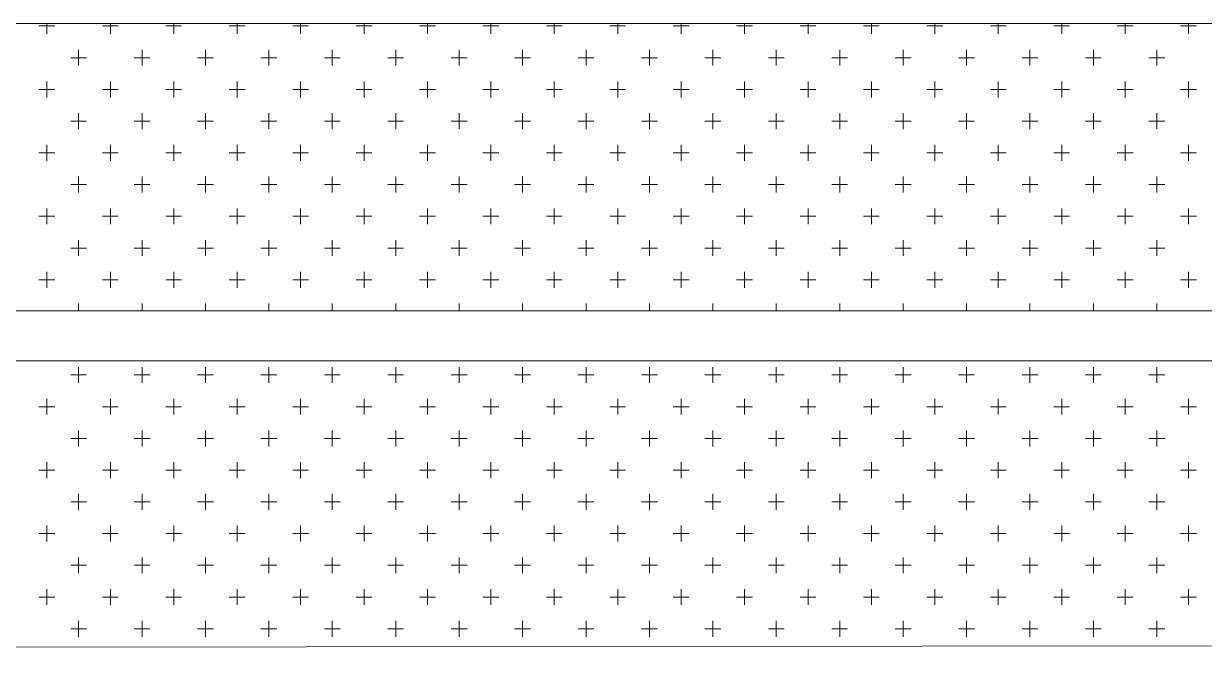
# Model space of a CAD drawing. Header units: millimetres. Extents: x -395 to 1008, y 9 to 692.
# Drawn here: x -324.631 to -322.267, y 26.772 to 28.071 of the extents above; entities that cross this region are included whole.
import ezdxf

# ---------------------------------------------------------------- set-up
doc = ezdxf.new("R2010")
doc.units = ezdxf.units.MM
doc.header["$LTSCALE"] = 0.1
doc.header["$MEASUREMENT"] = 0
doc.layers.add('.10 ultra fina', color=240, linetype='Continuous', lineweight=5)

# ---------------------------------------------------------------- blocks, each defined once
blk = doc.blocks.new('etwew')
at = {"layer": '.10 ultra fina', "color": 240, "lineweight": 5}
for p, q in [((356.4279, 88.1574), (382.885, 88.1574)), ((368.5995, 88.1527), (368.6312, 88.1527)), ((368.6154, 88.1368), (368.6154, 88.1574)), ((368.7265, 88.1527), (368.7582, 88.1527)), ((368.7424, 88.1368), (368.7424, 88.1574)), ((368.8535, 88.1527), (368.8852, 88.1527)), ((368.8694, 88.1368), (368.8694, 88.1574)), ((368.9805, 88.1527), (369.0122, 88.1527)), ((368.9964, 88.1368), (368.9964, 88.1574)), ((369.1075, 88.1527), (369.1392, 88.1527)), ((369.1234, 88.1368), (369.1234, 88.1574)), ((369.2345, 88.1527), (369.2662, 88.1527)), ((369.2504, 88.1368), (369.2504, 88.1574)), ((369.3615, 88.1527), (369.3932, 88.1527)), ((369.3774, 88.1368), (369.3774, 88.1574)), ((369.4885, 88.1527), (369.5202, 88.1527)), ((369.5044, 88.1368), (369.5044, 88.1574)), ((369.6155, 88.1527), (369.6472, 88.1527)), ((369.6314, 88.1368), (369.6314, 88.1574)), ((369.7425, 88.1527), (369.7742, 88.1527)), ((369.7584, 88.1368), (369.7584, 88.1574)), ((369.8695, 88.1527), (369.9012, 88.1527)), ((369.8854, 88.1368), (369.8854, 88.1574)), ((369.9965, 88.1527), (370.0282, 88.1527)), ((370.0124, 88.1368), (370.0124, 88.1574)), ((370.1235, 88.1527), (370.1552, 88.1527)), ((370.1394, 88.1368), (370.1394, 88.1574)), ((370.2505, 88.1527), (370.2822, 88.1527)), ((370.2664, 88.1368), (370.2664, 88.1574)), ((370.3775, 88.1527), (370.4092, 88.1527)), ((370.3934, 88.1368), (370.3934, 88.1574)), ((370.5045, 88.1527), (370.5362, 88.1527)), ((370.5204, 88.1368), (370.5204, 88.1574)), ((370.6315, 88.1527), (370.6632, 88.1527)), ((370.6474, 88.1368), (370.6474, 88.1574)), ((370.7585, 88.1527), (370.7902, 88.1527)), ((370.7744, 88.1368), (370.7744, 88.1574)), ((370.8855, 88.1527), (370.9172, 88.1527)), ((370.9014, 88.1368), (370.9014, 88.1574)), ((368.6789, 88.0733), (368.6789, 88.1051)), ((368.8059, 88.0733), (368.8059, 88.1051)), ((368.9329, 88.0733), (368.9329, 88.1051)), ((369.0599, 88.0733), (369.0599, 88.1051)), ((369.1869, 88.0733), (369.1869, 88.1051)), ((369.3139, 88.0733), (369.3139, 88.1051)), ((369.4409, 88.0733), (369.4409, 88.1051)), ((369.5679, 88.0733), (369.5679, 88.1051)), ((369.6949, 88.0733), (369.6949, 88.1051)), ((369.8219, 88.0733), (369.8219, 88.1051)), ((369.9489, 88.0733), (369.9489, 88.1051)), ((370.0759, 88.0733), (370.0759, 88.1051)), ((370.2029, 88.0733), (370.2029, 88.1051)), ((370.3299, 88.0733), (370.3299, 88.1051)), ((370.4569, 88.0733), (370.4569, 88.1051)), ((370.5839, 88.0733), (370.5839, 88.1051)), ((370.7109, 88.0733), (370.7109, 88.1051)), ((370.8379, 88.0733), (370.8379, 88.1051)), ((368.663, 88.0892), (368.6947, 88.0892)), ((368.79, 88.0892), (368.8217, 88.0892)), ((368.917, 88.0892), (368.9487, 88.0892)), ((369.044, 88.0892), (369.0757, 88.0892)), ((369.171, 88.0892), (369.2027, 88.0892)), ((369.298, 88.0892), (369.3297, 88.0892)), ((369.425, 88.0892), (369.4567, 88.0892)), ((369.552, 88.0892), (369.5837, 88.0892)), ((369.679, 88.0892), (369.7107, 88.0892)), ((369.806, 88.0892), (369.8377, 88.0892)), ((369.933, 88.0892), (369.9647, 88.0892)), ((370.06, 88.0892), (370.0917, 88.0892)), ((370.187, 88.0892), (370.2187, 88.0892)), ((370.314, 88.0892), (370.3457, 88.0892)), ((370.441, 88.0892), (370.4727, 88.0892)), ((370.568, 88.0892), (370.5997, 88.0892)), ((370.695, 88.0892), (370.7267, 88.0892)), ((370.822, 88.0892), (370.8537, 88.0892)), ((368.5995, 88.0257), (368.6312, 88.0257)), ((368.6154, 88.0098), (368.6154, 88.0416)), ((368.7265, 88.0257), (368.7582, 88.0257)), ((368.7424, 88.0098), (368.7424, 88.0416)), ((368.8535, 88.0257), (368.8852, 88.0257)), ((368.8694, 88.0098), (368.8694, 88.0416)), ((368.9805, 88.0257), (369.0122, 88.0257)), ((368.9964, 88.0098), (368.9964, 88.0416)), ((369.1075, 88.0257), (369.1392, 88.0257)), ((369.1234, 88.0098), (369.1234, 88.0416)), ((369.2345, 88.0257), (369.2662, 88.0257)), ((369.2504, 88.0098), (369.2504, 88.0416)), ((369.3615, 88.0257), (369.3932, 88.0257)), ((369.3774, 88.0098), (369.3774, 88.0416)), ((369.4885, 88.0257), (369.5202, 88.0257)), ((369.5044, 88.0098), (369.5044, 88.0416)), ((369.6155, 88.0257), (369.6472, 88.0257)), ((369.6314, 88.0098), (369.6314, 88.0416)), ((369.7425, 88.0257), (369.7742, 88.0257)), ((369.7584, 88.0098), (369.7584, 88.0416)), ((369.8695, 88.0257), (369.9012, 88.0257)), ((369.8854, 88.0098), (369.8854, 88.0416)), ((369.9965, 88.0257), (370.0282, 88.0257)), ((370.0124, 88.0098), (370.0124, 88.0416)), ((370.1235, 88.0257), (370.1552, 88.0257)), ((370.1394, 88.0098), (370.1394, 88.0416)), ((370.2505, 88.0257), (370.2822, 88.0257)), ((370.2664, 88.0098), (370.2664, 88.0416)), ((370.3775, 88.0257), (370.4092, 88.0257)), ((370.3934, 88.0098), (370.3934, 88.0416)), ((370.5045, 88.0257), (370.5362, 88.0257)), ((370.5204, 88.0098), (370.5204, 88.0416)), ((370.6315, 88.0257), (370.6632, 88.0257)), ((370.6474, 88.0098), (370.6474, 88.0416)), ((370.7585, 88.0257), (370.7902, 88.0257)), ((370.7744, 88.0098), (370.7744, 88.0416)), ((370.8855, 88.0257), (370.9172, 88.0257)), ((370.9014, 88.0098), (370.9014, 88.0416)), ((368.6789, 87.9463), (368.6789, 87.9781)), ((368.8059, 87.9463), (368.8059, 87.9781)), ((368.9329, 87.9463), (368.9329, 87.9781)), ((369.0599, 87.9463), (369.0599, 87.9781)), ((369.1869, 87.9463), (369.1869, 87.9781)), ((369.3139, 87.9463), (369.3139, 87.9781)), ((369.4409, 87.9463), (369.4409, 87.9781)), ((369.5679, 87.9463), (369.5679, 87.9781)), ((369.6949, 87.9463), (369.6949, 87.9781)), ((369.8219, 87.9463), (369.8219, 87.9781)), ((369.9489, 87.9463), (369.9489, 87.9781)), ((370.0759, 87.9463), (370.0759, 87.9781)), ((370.2029, 87.9463), (370.2029, 87.9781)), ((370.3299, 87.9463), (370.3299, 87.9781)), ((370.4569, 87.9463), (370.4569, 87.9781)), ((370.5839, 87.9463), (370.5839, 87.9781)), ((370.7109, 87.9463), (370.7109, 87.9781)), ((370.8379, 87.9463), (370.8379, 87.9781)), ((368.663, 87.9622), (368.6947, 87.9622)), ((368.79, 87.9622), (368.8217, 87.9622)), ((368.917, 87.9622), (368.9487, 87.9622)), ((369.044, 87.9622), (369.0757, 87.9622)), ((369.171, 87.9622), (369.2027, 87.9622)), ((369.298, 87.9622), (369.3297, 87.9622)), ((369.425, 87.9622), (369.4567, 87.9622)), ((369.552, 87.9622), (369.5837, 87.9622)), ((369.679, 87.9622), (369.7107, 87.9622)), ((369.806, 87.9622), (369.8377, 87.9622)), ((369.933, 87.9622), (369.9647, 87.9622)), ((370.06, 87.9622), (370.0917, 87.9622)), ((370.187, 87.9622), (370.2187, 87.9622)), ((370.314, 87.9622), (370.3457, 87.9622)), ((370.441, 87.9622), (370.4727, 87.9622)), ((370.568, 87.9622), (370.5997, 87.9622)), ((370.695, 87.9622), (370.7267, 87.9622)), ((370.822, 87.9622), (370.8537, 87.9622)), ((368.6154, 87.8828), (368.6154, 87.9146)), ((368.7424, 87.8828), (368.7424, 87.9146)), ((368.8694, 87.8828), (368.8694, 87.9146)), ((368.9964, 87.8828), (368.9964, 87.9146)), ((369.1234, 87.8828), (369.1234, 87.9146)), ((369.2504, 87.8828), (369.2504, 87.9146)), ((369.3774, 87.8828), (369.3774, 87.9146)), ((369.5044, 87.8828), (369.5044, 87.9146)), ((369.6314, 87.8828), (369.6314, 87.9146)), ((369.7584, 87.8828), (369.7584, 87.9146)), ((369.8854, 87.8828), (369.8854, 87.9146)), ((370.0124, 87.8828), (370.0124, 87.9146)), ((370.1394, 87.8828), (370.1394, 87.9146)), ((370.2664, 87.8828), (370.2664, 87.9146)), ((370.3934, 87.8828), (370.3934, 87.9146)), ((370.5204, 87.8828), (370.5204, 87.9146)), ((370.6474, 87.8828), (370.6474, 87.9146)), ((370.7744, 87.8828), (370.7744, 87.9146)), ((370.9014, 87.8828), (370.9014, 87.9146)), ((368.5995, 87.8987), (368.6312, 87.8987)), ((368.7265, 87.8987), (368.7582, 87.8987)), ((368.8535, 87.8987), (368.8852, 87.8987)), ((368.9805, 87.8987), (369.0122, 87.8987)), ((369.1075, 87.8987), (369.1392, 87.8987)), ((369.2345, 87.8987), (369.2662, 87.8987)), ((369.3615, 87.8987), (369.3932, 87.8987)), ((369.4885, 87.8987), (369.5202, 87.8987)), ((369.6155, 87.8987), (369.6472, 87.8987)), ((369.7425, 87.8987), (369.7742, 87.8987)), ((369.8695, 87.8987), (369.9012, 87.8987)), ((369.9965, 87.8987), (370.0282, 87.8987)), ((370.1235, 87.8987), (370.1552, 87.8987)), ((370.2505, 87.8987), (370.2822, 87.8987)), ((370.3775, 87.8987), (370.4092, 87.8987)), ((370.5045, 87.8987), (370.5362, 87.8987)), ((370.6315, 87.8987), (370.6632, 87.8987)), ((370.7585, 87.8987), (370.7902, 87.8987)), ((370.8855, 87.8987), (370.9172, 87.8987)), ((368.663, 87.8352), (368.6947, 87.8352)), ((368.6789, 87.8193), (368.6789, 87.8511)), ((368.79, 87.8352), (368.8217, 87.8352)), ((368.8059, 87.8193), (368.8059, 87.8511)), ((368.917, 87.8352), (368.9487, 87.8352)), ((368.9329, 87.8193), (368.9329, 87.8511)), ((369.044, 87.8352), (369.0757, 87.8352)), ((369.0599, 87.8193), (369.0599, 87.8511)), ((369.171, 87.8352), (369.2027, 87.8352)), ((369.1869, 87.8193), (369.1869, 87.8511)), ((369.298, 87.8352), (369.3297, 87.8352)), ((369.3139, 87.8193), (369.3139, 87.8511)), ((369.425, 87.8352), (369.4567, 87.8352)), ((369.4409, 87.8193), (369.4409, 87.8511)), ((369.552, 87.8352), (369.5837, 87.8352)), ((369.5679, 87.8193), (369.5679, 87.8511)), ((369.679, 87.8352), (369.7107, 87.8352)), ((369.6949, 87.8193), (369.6949, 87.8511)), ((369.806, 87.8352), (369.8377, 87.8352)), ((369.8219, 87.8193), (369.8219, 87.8511)), ((369.933, 87.8352), (369.9647, 87.8352)), ((369.9489, 87.8193), (369.9489, 87.8511)), ((370.06, 87.8352), (370.0917, 87.8352)), ((370.0759, 87.8193), (370.0759, 87.8511)), ((370.187, 87.8352), (370.2187, 87.8352)), ((370.2029, 87.8193), (370.2029, 87.8511)), ((370.314, 87.8352), (370.3457, 87.8352)), ((370.3299, 87.8193), (370.3299, 87.8511)), ((370.441, 87.8352), (370.4727, 87.8352)), ((370.4569, 87.8193), (370.4569, 87.8511)), ((370.568, 87.8352), (370.5997, 87.8352)), ((370.5839, 87.8193), (370.5839, 87.8511)), ((370.695, 87.8352), (370.7267, 87.8352)), ((370.7109, 87.8193), (370.7109, 87.8511)), ((370.822, 87.8352), (370.8537, 87.8352)), ((370.8379, 87.8193), (370.8379, 87.8511)), ((368.5995, 87.7717), (368.6312, 87.7717)), ((368.6154, 87.7558), (368.6154, 87.7876)), ((368.7265, 87.7717), (368.7582, 87.7717)), ((368.7424, 87.7558), (368.7424, 87.7876)), ((368.8535, 87.7717), (368.8852, 87.7717)), ((368.8694, 87.7558), (368.8694, 87.7876)), ((368.9805, 87.7717), (369.0122, 87.7717)), ((368.9964, 87.7558), (368.9964, 87.7876)), ((369.1075, 87.7717), (369.1392, 87.7717)), ((369.1234, 87.7558), (369.1234, 87.7876)), ((369.2345, 87.7717), (369.2662, 87.7717)), ((369.2504, 87.7558), (369.2504, 87.7876)), ((369.3615, 87.7717), (369.3932, 87.7717)), ((369.3774, 87.7558), (369.3774, 87.7876)), ((369.4885, 87.7717), (369.5202, 87.7717)), ((369.5044, 87.7558), (369.5044, 87.7876)), ((369.6155, 87.7717), (369.6472, 87.7717)), ((369.6314, 87.7558), (369.6314, 87.7876)), ((369.7425, 87.7717), (369.7742, 87.7717)), ((369.7584, 87.7558), (369.7584, 87.7876)), ((369.8695, 87.7717), (369.9012, 87.7717)), ((369.8854, 87.7558), (369.8854, 87.7876)), ((369.9965, 87.7717), (370.0282, 87.7717)), ((370.0124, 87.7558), (370.0124, 87.7876)), ((370.1235, 87.7717), (370.1552, 87.7717)), ((370.1394, 87.7558), (370.1394, 87.7876)), ((370.2505, 87.7717), (370.2822, 87.7717)), ((370.2664, 87.7558), (370.2664, 87.7876)), ((370.3775, 87.7717), (370.4092, 87.7717)), ((370.3934, 87.7558), (370.3934, 87.7876)), ((370.5045, 87.7717), (370.5362, 87.7717)), ((370.5204, 87.7558), (370.5204, 87.7876)), ((370.6315, 87.7717), (370.6632, 87.7717)), ((370.6474, 87.7558), (370.6474, 87.7876)), ((370.7585, 87.7717), (370.7902, 87.7717)), ((370.7744, 87.7558), (370.7744, 87.7876)), ((370.8855, 87.7717), (370.9172, 87.7717)), ((370.9014, 87.7558), (370.9014, 87.7876)), ((368.6789, 87.6923), (368.6789, 87.7241)), ((368.8059, 87.6923), (368.8059, 87.7241)), ((368.9329, 87.6923), (368.9329, 87.7241)), ((369.0599, 87.6923), (369.0599, 87.7241)), ((369.1869, 87.6923), (369.1869, 87.7241)), ((369.3139, 87.6923), (369.3139, 87.7241)), ((369.4409, 87.6923), (369.4409, 87.7241)), ((369.5679, 87.6923), (369.5679, 87.7241)), ((369.6949, 87.6923), (369.6949, 87.7241)), ((369.8219, 87.6923), (369.8219, 87.7241)), ((369.9489, 87.6923), (369.9489, 87.7241)), ((370.0759, 87.6923), (370.0759, 87.7241)), ((370.2029, 87.6923), (370.2029, 87.7241)), ((370.3299, 87.6923), (370.3299, 87.7241)), ((370.4569, 87.6923), (370.4569, 87.7241)), ((370.5839, 87.6923), (370.5839, 87.7241)), ((370.7109, 87.6923), (370.7109, 87.7241)), ((370.8379, 87.6923), (370.8379, 87.7241)), ((368.663, 87.7082), (368.6947, 87.7082)), ((368.79, 87.7082), (368.8217, 87.7082)), ((368.917, 87.7082), (368.9487, 87.7082)), ((369.044, 87.7082), (369.0757, 87.7082)), ((369.171, 87.7082), (369.2027, 87.7082)), ((369.298, 87.7082), (369.3297, 87.7082)), ((369.425, 87.7082), (369.4567, 87.7082)), ((369.552, 87.7082), (369.5837, 87.7082)), ((369.679, 87.7082), (369.7107, 87.7082)), ((369.806, 87.7082), (369.8377, 87.7082)), ((369.933, 87.7082), (369.9647, 87.7082)), ((370.06, 87.7082), (370.0917, 87.7082)), ((370.187, 87.7082), (370.2187, 87.7082)), ((370.314, 87.7082), (370.3457, 87.7082)), ((370.441, 87.7082), (370.4727, 87.7082)), ((370.568, 87.7082), (370.5997, 87.7082)), ((370.695, 87.7082), (370.7267, 87.7082)), ((370.822, 87.7082), (370.8537, 87.7082)), ((368.6154, 87.6288), (368.6154, 87.6606)), ((368.7424, 87.6288), (368.7424, 87.6606)), ((368.8694, 87.6288), (368.8694, 87.6606)), ((368.9964, 87.6288), (368.9964, 87.6606)), ((369.1234, 87.6288), (369.1234, 87.6606)), ((369.2504, 87.6288), (369.2504, 87.6606)), ((369.3774, 87.6288), (369.3774, 87.6606)), ((369.5044, 87.6288), (369.5044, 87.6606)), ((369.6314, 87.6288), (369.6314, 87.6606)), ((369.7584, 87.6288), (369.7584, 87.6606)), ((369.8854, 87.6288), (369.8854, 87.6606)), ((370.0124, 87.6288), (370.0124, 87.6606)), ((370.1394, 87.6288), (370.1394, 87.6606)), ((370.2664, 87.6288), (370.2664, 87.6606)), ((370.3934, 87.6288), (370.3934, 87.6606)), ((370.5204, 87.6288), (370.5204, 87.6606)), ((370.6474, 87.6288), (370.6474, 87.6606)), ((370.7744, 87.6288), (370.7744, 87.6606)), ((370.9014, 87.6288), (370.9014, 87.6606)), ((368.5995, 87.6447), (368.6312, 87.6447)), ((368.7265, 87.6447), (368.7582, 87.6447)), ((368.8535, 87.6447), (368.8852, 87.6447)), ((368.9805, 87.6447), (369.0122, 87.6447)), ((369.1075, 87.6447), (369.1392, 87.6447)), ((369.2345, 87.6447), (369.2662, 87.6447)), ((369.3615, 87.6447), (369.3932, 87.6447)), ((369.4885, 87.6447), (369.5202, 87.6447)), ((369.6155, 87.6447), (369.6472, 87.6447)), ((369.7425, 87.6447), (369.7742, 87.6447)), ((369.8695, 87.6447), (369.9012, 87.6447)), ((369.9965, 87.6447), (370.0282, 87.6447)), ((370.1235, 87.6447), (370.1552, 87.6447)), ((370.2505, 87.6447), (370.2822, 87.6447)), ((370.3775, 87.6447), (370.4092, 87.6447)), ((370.5045, 87.6447), (370.5362, 87.6447)), ((370.6315, 87.6447), (370.6632, 87.6447)), ((370.7585, 87.6447), (370.7902, 87.6447)), ((370.8855, 87.6447), (370.9172, 87.6447)), ((356.4279, 87.5823), (389.4639, 87.5823)), ((368.6789, 87.5823), (368.6789, 87.5971)), ((368.8059, 87.5823), (368.8059, 87.5971)), ((368.9329, 87.5823), (368.9329, 87.5971)), ((369.0599, 87.5823), (369.0599, 87.5971)), ((369.1869, 87.5823), (369.1869, 87.5971)), ((369.3139, 87.5823), (369.3139, 87.5971)), ((369.4409, 87.5823), (369.4409, 87.5971)), ((369.5679, 87.5823), (369.5679, 87.5971)), ((369.6949, 87.5823), (369.6949, 87.5971)), ((369.8219, 87.5823), (369.8219, 87.5971)), ((369.9489, 87.5823), (369.9489, 87.5971)), ((370.0759, 87.5823), (370.0759, 87.5971)), ((370.2029, 87.5823), (370.2029, 87.5971)), ((370.3299, 87.5823), (370.3299, 87.5971)), ((370.4569, 87.5823), (370.4569, 87.5971)), ((370.5839, 87.5823), (370.5839, 87.5971)), ((370.7109, 87.5823), (370.7109, 87.5971)), ((370.8379, 87.5823), (370.8379, 87.5971)), ((356.4279, 87.4823), (389.518, 87.4823)), ((368.6789, 87.4383), (368.6789, 87.4701)), ((368.8059, 87.4383), (368.8059, 87.4701)), ((368.9329, 87.4383), (368.9329, 87.4701)), ((369.0599, 87.4383), (369.0599, 87.4701)), ((369.1869, 87.4383), (369.1869, 87.4701)), ((369.3139, 87.4383), (369.3139, 87.4701)), ((369.4409, 87.4383), (369.4409, 87.4701)), ((369.5679, 87.4383), (369.5679, 87.4701)), ((369.6949, 87.4383), (369.6949, 87.4701)), ((369.8219, 87.4383), (369.8219, 87.4701)), ((369.9489, 87.4383), (369.9489, 87.4701)), ((370.0759, 87.4383), (370.0759, 87.4701)), ((370.2029, 87.4383), (370.2029, 87.4701)), ((370.3299, 87.4383), (370.3299, 87.4701)), ((370.4569, 87.4383), (370.4569, 87.4701)), ((370.5839, 87.4383), (370.5839, 87.4701)), ((370.7109, 87.4383), (370.7109, 87.4701)), ((370.8379, 87.4383), (370.8379, 87.4701)), ((368.663, 87.4542), (368.6947, 87.4542)), ((368.79, 87.4542), (368.8217, 87.4542)), ((368.917, 87.4542), (368.9487, 87.4542)), ((369.044, 87.4542), (369.0757, 87.4542)), ((369.171, 87.4542), (369.2027, 87.4542)), ((369.298, 87.4542), (369.3297, 87.4542)), ((369.425, 87.4542), (369.4567, 87.4542)), ((369.552, 87.4542), (369.5837, 87.4542)), ((369.679, 87.4542), (369.7107, 87.4542)), ((369.806, 87.4542), (369.8377, 87.4542)), ((369.933, 87.4542), (369.9647, 87.4542)), ((370.06, 87.4542), (370.0917, 87.4542)), ((370.187, 87.4542), (370.2187, 87.4542)), ((370.314, 87.4542), (370.3457, 87.4542)), ((370.441, 87.4542), (370.4727, 87.4542)), ((370.568, 87.4542), (370.5997, 87.4542)), ((370.695, 87.4542), (370.7267, 87.4542)), ((370.822, 87.4542), (370.8537, 87.4542)), ((368.5995, 87.3907), (368.6312, 87.3907)), ((368.6154, 87.3748), (368.6154, 87.4066)), ((368.7265, 87.3907), (368.7582, 87.3907)), ((368.7424, 87.3748), (368.7424, 87.4066)), ((368.8535, 87.3907), (368.8852, 87.3907)), ((368.8694, 87.3748), (368.8694, 87.4066)), ((368.9805, 87.3907), (369.0122, 87.3907)), ((368.9964, 87.3748), (368.9964, 87.4066)), ((369.1075, 87.3907), (369.1392, 87.3907)), ((369.1234, 87.3748), (369.1234, 87.4066)), ((369.2345, 87.3907), (369.2662, 87.3907)), ((369.2504, 87.3748), (369.2504, 87.4066)), ((369.3615, 87.3907), (369.3932, 87.3907)), ((369.3774, 87.3748), (369.3774, 87.4066)), ((369.4885, 87.3907), (369.5202, 87.3907)), ((369.5044, 87.3748), (369.5044, 87.4066)), ((369.6155, 87.3907), (369.6472, 87.3907)), ((369.6314, 87.3748), (369.6314, 87.4066)), ((369.7425, 87.3907), (369.7742, 87.3907)), ((369.7584, 87.3748), (369.7584, 87.4066)), ((369.8695, 87.3907), (369.9012, 87.3907)), ((369.8854, 87.3748), (369.8854, 87.4066)), ((369.9965, 87.3907), (370.0282, 87.3907)), ((370.0124, 87.3748), (370.0124, 87.4066)), ((370.1235, 87.3907), (370.1552, 87.3907)), ((370.1394, 87.3748), (370.1394, 87.4066)), ((370.2505, 87.3907), (370.2822, 87.3907)), ((370.2664, 87.3748), (370.2664, 87.4066)), ((370.3775, 87.3907), (370.4092, 87.3907)), ((370.3934, 87.3748), (370.3934, 87.4066)), ((370.5045, 87.3907), (370.5362, 87.3907)), ((370.5204, 87.3748), (370.5204, 87.4066)), ((370.6315, 87.3907), (370.6632, 87.3907)), ((370.6474, 87.3748), (370.6474, 87.4066)), ((370.7585, 87.3907), (370.7902, 87.3907)), ((370.7744, 87.3748), (370.7744, 87.4066)), ((370.8855, 87.3907), (370.9172, 87.3907)), ((370.9014, 87.3748), (370.9014, 87.4066)), ((368.6789, 87.3113), (368.6789, 87.3431)), ((368.8059, 87.3113), (368.8059, 87.3431)), ((368.9329, 87.3113), (368.9329, 87.3431)), ((369.0599, 87.3113), (369.0599, 87.3431)), ((369.1869, 87.3113), (369.1869, 87.3431)), ((369.3139, 87.3113), (369.3139, 87.3431)), ((369.4409, 87.3113), (369.4409, 87.3431)), ((369.5679, 87.3113), (369.5679, 87.3431)), ((369.6949, 87.3113), (369.6949, 87.3431)), ((369.8219, 87.3113), (369.8219, 87.3431)), ((369.9489, 87.3113), (369.9489, 87.3431)), ((370.0759, 87.3113), (370.0759, 87.3431)), ((370.2029, 87.3113), (370.2029, 87.3431)), ((370.3299, 87.3113), (370.3299, 87.3431)), ((370.4569, 87.3113), (370.4569, 87.3431)), ((370.5839, 87.3113), (370.5839, 87.3431)), ((370.7109, 87.3113), (370.7109, 87.3431)), ((370.8379, 87.3113), (370.8379, 87.3431)), ((368.663, 87.3272), (368.6947, 87.3272)), ((368.79, 87.3272), (368.8217, 87.3272)), ((368.917, 87.3272), (368.9487, 87.3272)), ((369.044, 87.3272), (369.0757, 87.3272)), ((369.171, 87.3272), (369.2027, 87.3272)), ((369.298, 87.3272), (369.3297, 87.3272)), ((369.425, 87.3272), (369.4567, 87.3272)), ((369.552, 87.3272), (369.5837, 87.3272)), ((369.679, 87.3272), (369.7107, 87.3272)), ((369.806, 87.3272), (369.8377, 87.3272)), ((369.933, 87.3272), (369.9647, 87.3272)), ((370.06, 87.3272), (370.0917, 87.3272)), ((370.187, 87.3272), (370.2187, 87.3272)), ((370.314, 87.3272), (370.3457, 87.3272)), ((370.441, 87.3272), (370.4727, 87.3272)), ((370.568, 87.3272), (370.5997, 87.3272)), ((370.695, 87.3272), (370.7267, 87.3272)), ((370.822, 87.3272), (370.8537, 87.3272)), ((368.6154, 87.2478), (368.6154, 87.2796)), ((368.7424, 87.2478), (368.7424, 87.2796)), ((368.8694, 87.2478), (368.8694, 87.2796)), ((368.9964, 87.2478), (368.9964, 87.2796)), ((369.1234, 87.2478), (369.1234, 87.2796)), ((369.2504, 87.2478), (369.2504, 87.2796)), ((369.3774, 87.2478), (369.3774, 87.2796)), ((369.5044, 87.2478), (369.5044, 87.2796)), ((369.6314, 87.2478), (369.6314, 87.2796)), ((369.7584, 87.2478), (369.7584, 87.2796)), ((369.8854, 87.2478), (369.8854, 87.2796)), ((370.0124, 87.2478), (370.0124, 87.2796)), ((370.1394, 87.2478), (370.1394, 87.2796)), ((370.2664, 87.2478), (370.2664, 87.2796)), ((370.3934, 87.2478), (370.3934, 87.2796)), ((370.5204, 87.2478), (370.5204, 87.2796)), ((370.6474, 87.2478), (370.6474, 87.2796)), ((370.7744, 87.2478), (370.7744, 87.2796)), ((370.9014, 87.2478), (370.9014, 87.2796)), ((368.5995, 87.2637), (368.6312, 87.2637)), ((368.7265, 87.2637), (368.7582, 87.2637)), ((368.8535, 87.2637), (368.8852, 87.2637)), ((368.9805, 87.2637), (369.0122, 87.2637)), ((369.1075, 87.2637), (369.1392, 87.2637)), ((369.2345, 87.2637), (369.2662, 87.2637)), ((369.3615, 87.2637), (369.3932, 87.2637)), ((369.4885, 87.2637), (369.5202, 87.2637)), ((369.6155, 87.2637), (369.6472, 87.2637)), ((369.7425, 87.2637), (369.7742, 87.2637)), ((369.8695, 87.2637), (369.9012, 87.2637)), ((369.9965, 87.2637), (370.0282, 87.2637)), ((370.1235, 87.2637), (370.1552, 87.2637)), ((370.2505, 87.2637), (370.2822, 87.2637)), ((370.3775, 87.2637), (370.4092, 87.2637)), ((370.5045, 87.2637), (370.5362, 87.2637)), ((370.6315, 87.2637), (370.6632, 87.2637)), ((370.7585, 87.2637), (370.7902, 87.2637)), ((370.8855, 87.2637), (370.9172, 87.2637)), ((368.663, 87.2002), (368.6947, 87.2002)), ((368.6789, 87.1843), (368.6789, 87.2161)), ((368.79, 87.2002), (368.8217, 87.2002)), ((368.8059, 87.1843), (368.8059, 87.2161)), ((368.917, 87.2002), (368.9487, 87.2002)), ((368.9329, 87.1843), (368.9329, 87.2161)), ((369.044, 87.2002), (369.0757, 87.2002)), ((369.0599, 87.1843), (369.0599, 87.2161)), ((369.171, 87.2002), (369.2027, 87.2002)), ((369.1869, 87.1843), (369.1869, 87.2161)), ((369.298, 87.2002), (369.3297, 87.2002)), ((369.3139, 87.1843), (369.3139, 87.2161)), ((369.425, 87.2002), (369.4567, 87.2002)), ((369.4409, 87.1843), (369.4409, 87.2161)), ((369.552, 87.2002), (369.5837, 87.2002)), ((369.5679, 87.1843), (369.5679, 87.2161)), ((369.679, 87.2002), (369.7107, 87.2002)), ((369.6949, 87.1843), (369.6949, 87.2161)), ((369.806, 87.2002), (369.8377, 87.2002)), ((369.8219, 87.1843), (369.8219, 87.2161)), ((369.933, 87.2002), (369.9647, 87.2002)), ((369.9489, 87.1843), (369.9489, 87.2161)), ((370.06, 87.2002), (370.0917, 87.2002)), ((370.0759, 87.1843), (370.0759, 87.2161)), ((370.187, 87.2002), (370.2187, 87.2002)), ((370.2029, 87.1843), (370.2029, 87.2161)), ((370.314, 87.2002), (370.3457, 87.2002)), ((370.3299, 87.1843), (370.3299, 87.2161)), ((370.441, 87.2002), (370.4727, 87.2002)), ((370.4569, 87.1843), (370.4569, 87.2161)), ((370.568, 87.2002), (370.5997, 87.2002)), ((370.5839, 87.1843), (370.5839, 87.2161)), ((370.695, 87.2002), (370.7267, 87.2002)), ((370.7109, 87.1843), (370.7109, 87.2161)), ((370.822, 87.2002), (370.8537, 87.2002)), ((370.8379, 87.1843), (370.8379, 87.2161)), ((368.6154, 87.1208), (368.6154, 87.1526)), ((368.7424, 87.1208), (368.7424, 87.1526)), ((368.8694, 87.1208), (368.8694, 87.1526)), ((368.9964, 87.1208), (368.9964, 87.1526)), ((369.1234, 87.1208), (369.1234, 87.1526)), ((369.2504, 87.1208), (369.2504, 87.1526)), ((369.3774, 87.1208), (369.3774, 87.1526)), ((369.5044, 87.1208), (369.5044, 87.1526)), ((369.6314, 87.1208), (369.6314, 87.1526)), ((369.7584, 87.1208), (369.7584, 87.1526)), ((369.8854, 87.1208), (369.8854, 87.1526)), ((370.0124, 87.1208), (370.0124, 87.1526)), ((370.1394, 87.1208), (370.1394, 87.1526)), ((370.2664, 87.1208), (370.2664, 87.1526)), ((370.3934, 87.1208), (370.3934, 87.1526)), ((370.5204, 87.1208), (370.5204, 87.1526)), ((370.6474, 87.1208), (370.6474, 87.1526)), ((370.7744, 87.1208), (370.7744, 87.1526)), ((370.9014, 87.1208), (370.9014, 87.1526)), ((368.5995, 87.1367), (368.6312, 87.1367)), ((368.7265, 87.1367), (368.7582, 87.1367)), ((368.8535, 87.1367), (368.8852, 87.1367)), ((368.9805, 87.1367), (369.0122, 87.1367)), ((369.1075, 87.1367), (369.1392, 87.1367)), ((369.2345, 87.1367), (369.2662, 87.1367)), ((369.3615, 87.1367), (369.3932, 87.1367)), ((369.4885, 87.1367), (369.5202, 87.1367)), ((369.6155, 87.1367), (369.6472, 87.1367)), ((369.7425, 87.1367), (369.7742, 87.1367)), ((369.8695, 87.1367), (369.9012, 87.1367)), ((369.9965, 87.1367), (370.0282, 87.1367)), ((370.1235, 87.1367), (370.1552, 87.1367)), ((370.2505, 87.1367), (370.2822, 87.1367)), ((370.3775, 87.1367), (370.4092, 87.1367)), ((370.5045, 87.1367), (370.5362, 87.1367)), ((370.6315, 87.1367), (370.6632, 87.1367)), ((370.7585, 87.1367), (370.7902, 87.1367)), ((370.8855, 87.1367), (370.9172, 87.1367)), ((368.6789, 87.0573), (368.6789, 87.0891)), ((368.8059, 87.0573), (368.8059, 87.0891)), ((368.9329, 87.0573), (368.9329, 87.0891)), ((369.0599, 87.0573), (369.0599, 87.0891)), ((369.1869, 87.0573), (369.1869, 87.0891)), ((369.3139, 87.0573), (369.3139, 87.0891)), ((369.4409, 87.0573), (369.4409, 87.0891)), ((369.5679, 87.0573), (369.5679, 87.0891)), ((369.6949, 87.0573), (369.6949, 87.0891)), ((369.8219, 87.0573), (369.8219, 87.0891)), ((369.9489, 87.0573), (369.9489, 87.0891)), ((370.0759, 87.0573), (370.0759, 87.0891)), ((370.2029, 87.0573), (370.2029, 87.0891)), ((370.3299, 87.0573), (370.3299, 87.0891)), ((370.4569, 87.0573), (370.4569, 87.0891)), ((370.5839, 87.0573), (370.5839, 87.0891)), ((370.7109, 87.0573), (370.7109, 87.0891)), ((370.8379, 87.0573), (370.8379, 87.0891)), ((368.663, 87.0732), (368.6947, 87.0732)), ((368.79, 87.0732), (368.8217, 87.0732)), ((368.917, 87.0732), (368.9487, 87.0732)), ((369.044, 87.0732), (369.0757, 87.0732)), ((369.171, 87.0732), (369.2027, 87.0732)), ((369.298, 87.0732), (369.3297, 87.0732)), ((369.425, 87.0732), (369.4567, 87.0732)), ((369.552, 87.0732), (369.5837, 87.0732)), ((369.679, 87.0732), (369.7107, 87.0732)), ((369.806, 87.0732), (369.8377, 87.0732)), ((369.933, 87.0732), (369.9647, 87.0732)), ((370.06, 87.0732), (370.0917, 87.0732)), ((370.187, 87.0732), (370.2187, 87.0732)), ((370.314, 87.0732), (370.3457, 87.0732)), ((370.441, 87.0732), (370.4727, 87.0732)), ((370.568, 87.0732), (370.5997, 87.0732)), ((370.695, 87.0732), (370.7267, 87.0732)), ((370.822, 87.0732), (370.8537, 87.0732)), ((368.5995, 87.0097), (368.6312, 87.0097)), ((368.6154, 86.9938), (368.6154, 87.0256)), ((368.7265, 87.0097), (368.7582, 87.0097)), ((368.7424, 86.9938), (368.7424, 87.0256)), ((368.8535, 87.0097), (368.8852, 87.0097)), ((368.8694, 86.9938), (368.8694, 87.0256)), ((368.9805, 87.0097), (369.0122, 87.0097)), ((368.9964, 86.9938), (368.9964, 87.0256)), ((369.1075, 87.0097), (369.1392, 87.0097)), ((369.1234, 86.9938), (369.1234, 87.0256)), ((369.2345, 87.0097), (369.2662, 87.0097)), ((369.2504, 86.9938), (369.2504, 87.0256)), ((369.3615, 87.0097), (369.3932, 87.0097)), ((369.3774, 86.9938), (369.3774, 87.0256)), ((369.4885, 87.0097), (369.5202, 87.0097)), ((369.5044, 86.9938), (369.5044, 87.0256)), ((369.6155, 87.0097), (369.6472, 87.0097)), ((369.6314, 86.9938), (369.6314, 87.0256)), ((369.7425, 87.0097), (369.7742, 87.0097)), ((369.7584, 86.9938), (369.7584, 87.0256)), ((369.8695, 87.0097), (369.9012, 87.0097)), ((369.8854, 86.9938), (369.8854, 87.0256)), ((369.9965, 87.0097), (370.0282, 87.0097)), ((370.0124, 86.9938), (370.0124, 87.0256)), ((370.1235, 87.0097), (370.1552, 87.0097)), ((370.1394, 86.9938), (370.1394, 87.0256)), ((370.2505, 87.0097), (370.2822, 87.0097)), ((370.2664, 86.9938), (370.2664, 87.0256)), ((370.3775, 87.0097), (370.4092, 87.0097)), ((370.3934, 86.9938), (370.3934, 87.0256)), ((370.5045, 87.0097), (370.5362, 87.0097)), ((370.5204, 86.9938), (370.5204, 87.0256)), ((370.6315, 87.0097), (370.6632, 87.0097)), ((370.6474, 86.9938), (370.6474, 87.0256)), ((370.7585, 87.0097), (370.7902, 87.0097)), ((370.7744, 86.9938), (370.7744, 87.0256)), ((370.8855, 87.0097), (370.9172, 87.0097)), ((370.9014, 86.9938), (370.9014, 87.0256)), ((368.6789, 86.9303), (368.6789, 86.9621)), ((368.8059, 86.9303), (368.8059, 86.9621)), ((368.9329, 86.9303), (368.9329, 86.9621)), ((369.0599, 86.9303), (369.0599, 86.9621)), ((369.1869, 86.9303), (369.1869, 86.9621)), ((369.3139, 86.9303), (369.3139, 86.9621)), ((369.4409, 86.9303), (369.4409, 86.9621)), ((369.5679, 86.9303), (369.5679, 86.9621)), ((369.6949, 86.9303), (369.6949, 86.9621)), ((369.8219, 86.9303), (369.8219, 86.9621)), ((369.9489, 86.9303), (369.9489, 86.9621)), ((370.0759, 86.9303), (370.0759, 86.9621)), ((370.2029, 86.9303), (370.2029, 86.9621)), ((370.3299, 86.9303), (370.3299, 86.9621)), ((370.4569, 86.9303), (370.4569, 86.9621)), ((370.5839, 86.9303), (370.5839, 86.9621)), ((370.7109, 86.9303), (370.7109, 86.9621)), ((370.8379, 86.9303), (370.8379, 86.9621)), ((368.663, 86.9462), (368.6947, 86.9462)), ((368.79, 86.9462), (368.8217, 86.9462)), ((368.917, 86.9462), (368.9487, 86.9462)), ((369.044, 86.9462), (369.0757, 86.9462)), ((369.171, 86.9462), (369.2027, 86.9462)), ((369.298, 86.9462), (369.3297, 86.9462)), ((369.425, 86.9462), (369.4567, 86.9462)), ((369.552, 86.9462), (369.5837, 86.9462)), ((369.679, 86.9462), (369.7107, 86.9462)), ((369.806, 86.9462), (369.8377, 86.9462)), ((369.933, 86.9462), (369.9647, 86.9462)), ((370.06, 86.9462), (370.0917, 86.9462)), ((370.187, 86.9462), (370.2187, 86.9462)), ((370.314, 86.9462), (370.3457, 86.9462)), ((370.441, 86.9462), (370.4727, 86.9462)), ((370.568, 86.9462), (370.5997, 86.9462)), ((370.695, 86.9462), (370.7267, 86.9462)), ((370.822, 86.9462), (370.8537, 86.9462)), ((317.5781, 86.8589), (394.5752, 86.9355))]:
    blk.add_line(p, q, dxfattribs=at)

msp = doc.modelspace()

# ---------------------------------------------------------------- block references
at = {"layer": '.10 ultra fina', "color": 240, "lineweight": 5}
msp.add_blockref('etwew', (-693.1998, -60.0867), dxfattribs=at)

doc.saveas('drawing.dxf')
